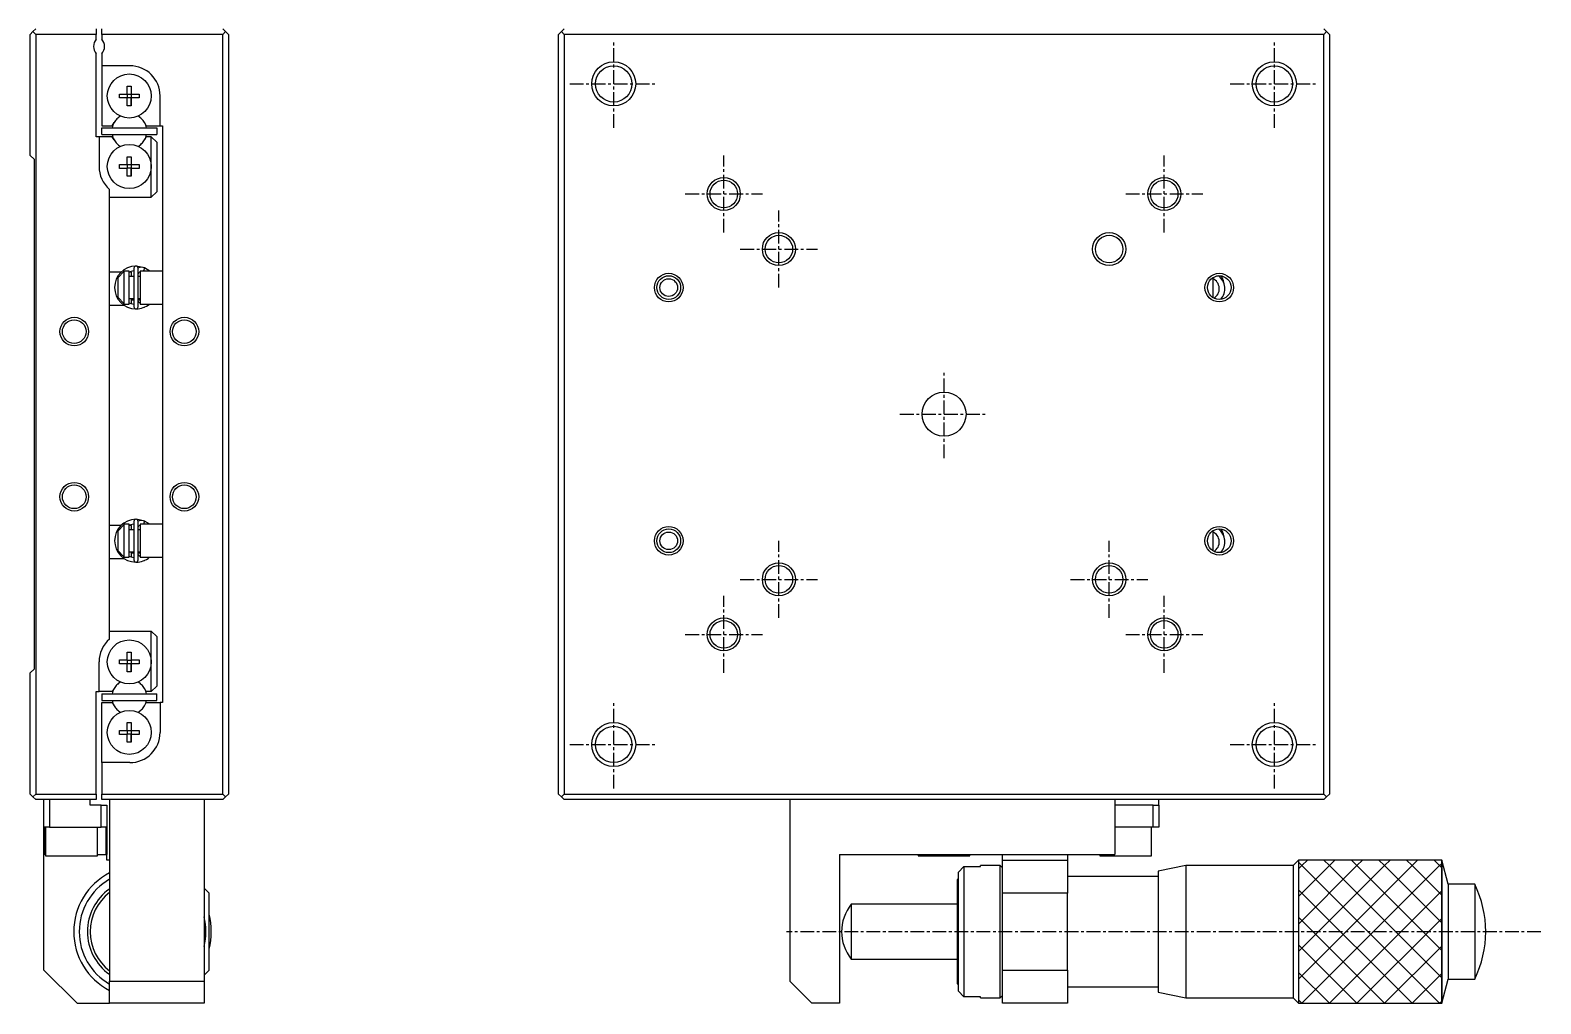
# Model space of a CAD drawing. Extents: x 10 to 366, y 10 to 236.
# Drawn here: x 76 to 213.2, y 92.5 to 180.9 of the extents above; entities that cross this region are included whole.
import ezdxf

# ---------------------------------------------------------------- set-up
doc = ezdxf.new("R2010")
doc.units = 0
doc.linetypes.add('CENTER', pattern=[2, 1.25, -0.25, 0.25, -0.25])
doc.layers.get('0').update_dxf_attribs({"linetype": 'CONTINUOUS'})
doc.layers.add('CENTER', color=1, linetype='CENTER')

msp = doc.modelspace()

# ---------------------------------------------------------------- linework, layer by layer
at = {"color": 7, "linetype": 'CONTINUOUS'}
for p, q in [((76.25, 180.75), (76, 180.5)), ((76, 169.5), (76, 180.5)), ((76.25, 180.75), (76.5, 181)), ((76.5, 180.5), (76.25, 180.75)), ((76.5, 180.5), (76.5, 111.5)), ((82, 180.5), (76.5, 180.5)), ((82, 181), (82, 180.5)), ((82, 180.061438), (82, 180.5)), ((82.5, 180.5), (82.5, 181)), ((82.5, 180.5), (82.5, 180.061438)), ((93.5, 180.5), (82.5, 180.5)), ((93.5, 181), (93.75, 180.75)), ((93.75, 180.75), (93.5, 180.5)), ((93.5, 111.5), (93.5, 180.5)), ((94, 180.5), (93.75, 180.75)), ((94, 180.5), (94, 111.5)), ((124.244926, 180.75), (123.994926, 180.5)), ((123.994926, 111.5), (123.994926, 180.5)), ((124.494926, 181), (124.244926, 180.75)), ((124.494926, 180.5), (124.244926, 180.75)), ((193.494926, 180.5), (124.494926, 180.5)), ((124.494926, 180.5), (124.494926, 111.5)), ((193.744926, 180.75), (193.494926, 181)), ((193.744926, 180.75), (193.494926, 180.5)), ((193.494926, 111.5), (193.494926, 180.5)), ((193.994926, 180.5), (193.744926, 180.75)), ((193.994926, 180.5), (193.994926, 111.5)), ((82, 171.2), (82, 178.738562)), ((82.5, 178.738562), (82.5, 177.65)), ((85.05, 177.65), (82.5, 177.65)), ((82.5, 177.65), (82.5, 172.2)), ((84.82, 175.786361), (85.18, 175.786361)), ((84.82, 175.08), (84.82, 175.786361)), ((85.18, 175.786361), (85.18, 175.08)), ((85.18, 175.786361), (85.18, 175.08)), ((84.113639, 175.08), (84.82, 175.08)), ((84.113639, 174.72), (84.113639, 175.08)), ((84.82, 174.72), (84.113639, 174.72)), ((84.830372, 175.069628), (84.82, 175.08)), ((84.830372, 174.730372), (84.82, 174.72)), ((84.82, 174.013639), (84.82, 174.72)), ((84.830372, 174.730372), (84.830372, 175.069628)), ((84.830372, 175.069628), (85.169628, 175.069628)), ((85.169628, 174.730372), (84.830372, 174.730372)), ((85.169628, 175.069628), (85.18, 175.08)), ((85.169628, 175.069628), (85.169628, 174.730372)), ((85.169628, 174.730372), (85.18, 174.72)), ((85.18, 175.08), (85.886361, 175.08)), ((85.18, 174.72), (85.18, 174.013639)), ((85.886361, 174.72), (85.18, 174.72)), ((85.18, 174.013639), (85.18, 174.72)), ((85.886361, 175.08), (85.886361, 174.72)), ((87.8, 172.2), (87.8, 174.9)), ((85.18, 174.013639), (84.82, 174.013639)), ((82.5, 172.2), (83.455588, 172.2)), ((82.5, 172), (87.5, 172)), ((82.5, 171.4), (82.5, 172)), ((83.455588, 172.2), (83.625185, 172.49375)), ((86.374815, 172.49375), (86.544412, 172.2)), ((86.544412, 172.2), (87.8, 172.2)), ((87.5, 172), (87.5, 171.4)), ((87.8, 172.2), (88, 172.2)), ((88, 172.2), (88, 119.8)), ((82.25, 171.2), (82, 171.2)), ((82.25, 171.2), (82.25, 168.5)), ((83.455588, 171.2), (82.25, 171.2)), ((82.5, 171.4), (87.5, 171.4)), ((83.625185, 170.90625), (83.455588, 171.2)), ((86.544412, 171.2), (86.374815, 170.90625)), ((87, 171.2), (86.544412, 171.2)), ((87, 168.5), (87, 171.2)), ((87, 171.2), (87.5, 170.7)), ((87.5, 170.7), (87.5, 166.2)), ((76, 169.5), (76.35, 169.15)), ((76.35, 169.15), (76.35, 122.85)), ((84.82, 169.386361), (85.18, 169.386361)), ((84.82, 168.68), (84.82, 169.386361)), ((85.18, 169.386361), (85.18, 168.68)), ((85.18, 169.386361), (85.18, 168.68)), ((84.113639, 168.68), (84.82, 168.68)), ((84.113639, 168.32), (84.113639, 168.68)), ((84.82, 168.32), (84.113639, 168.32)), ((84.830372, 168.669628), (84.82, 168.68)), ((84.830372, 168.330372), (84.82, 168.32)), ((84.82, 167.613639), (84.82, 168.32)), ((85.18, 167.613639), (84.82, 167.613639)), ((84.830372, 168.330372), (84.830372, 168.669628)), ((84.830372, 168.669628), (85.169628, 168.669628)), ((85.169628, 168.330372), (84.830372, 168.330372)), ((85.169628, 168.669628), (85.18, 168.68)), ((85.169628, 168.669628), (85.169628, 168.330372)), ((85.169628, 168.330372), (85.18, 168.32)), ((85.18, 168.68), (85.886361, 168.68)), ((85.18, 168.32), (85.18, 167.613639)), ((85.886361, 168.32), (85.18, 168.32)), ((85.18, 167.613639), (85.18, 168.32)), ((85.886361, 168.68), (85.886361, 168.32)), ((87, 165.7), (87, 168.5)), ((83.2, 158.475), (83.2, 166.420938)), ((87.5, 166.2), (87, 165.7)), ((83.2, 165.7), (87, 165.7)), ((85.411506, 159.259909), (85.411506, 155.759909)), ((86.381153, 159.292986), (85.633654, 159.453626)), ((85.801506, 155.759909), (85.801506, 159.259909)), ((86.380579, 159.293246), (86.276299, 158.999988)), ((86.854437, 159.000223), (86.371474, 159.297171)), ((86.40077, 159.284342), (86.381153, 159.292986)), ((84.248683, 158.9), (83.2, 158.9)), ((83.2, 156.325), (83.2, 158.475)), ((84, 158.416515), (84.5, 158.945683)), ((84, 156.583485), (84, 158.416515)), ((84.5, 159), (84.5, 158.945683)), ((85, 159), (84.5, 159)), ((84.5, 158.945683), (84.5, 156.054317)), ((84.99981, 158.942321), (85.411485, 159.053536)), ((85, 156), (85, 159)), ((85.2, 158.9), (85, 158.9)), ((85.411506, 158.5), (85, 158.5)), ((85.2, 158.5), (85.2, 158.9)), ((86, 158.5), (85.801506, 158.5)), ((86, 159), (86, 156)), ((88, 159), (86, 159)), ((183.394926, 158.316515), (183.394926, 158.392448)), ((183.394926, 158.391978), (183.394926, 156.608022)), ((183.394926, 158.316515), (183.394926, 156.608022)), ((84.5, 156.054317), (84, 156.583485)), ((85, 156.5), (85.411506, 156.5)), ((85.2, 156.008123), (85.2, 156.5)), ((85.801506, 156.5), (86, 156.5)), ((83.2, 135.475), (83.2, 156.325)), ((83.2, 155.9), (84.517927, 155.9)), ((84.5, 156.054317), (84.5, 156)), ((84.5, 156), (85, 156)), ((85.411452, 155.966596), (84.999851, 156.077142)), ((85.2, 156.4), (85.411506, 156.4)), ((85.801506, 156.4), (86, 156.4)), ((86, 156), (88, 156)), ((86.313649, 155.699978), (86.314961, 155.700405)), ((86.314961, 155.700405), (86.316138, 155.70079)), ((86.316138, 155.70079), (86.317401, 155.701207)), ((86.317401, 155.701207), (86.319494, 155.701903)), ((86.319494, 155.701903), (86.322134, 155.702791)), ((86.322134, 155.702791), (86.323183, 155.703148)), ((86.323183, 155.703148), (86.3251, 155.703804)), ((86.3251, 155.703804), (86.326293, 155.704216)), ((86.326293, 155.704216), (86.330602, 155.705723)), ((86.330602, 155.705723), (86.332031, 155.70623)), ((86.332031, 155.70623), (86.334843, 155.707238)), ((86.334843, 155.707238), (86.371894, 155.721835)), ((86.36822, 155.722074), (86.370628, 155.721567)), ((86.370628, 155.721567), (86.370322, 155.722295)), ((86.371894, 155.721835), (86.370628, 155.721567)), ((86.371662, 155.722726), (86.389585, 155.730508)), ((84.248683, 135.9), (83.2, 135.9)), ((84, 135.416515), (84.5, 135.945683)), ((84.5, 136), (84.5, 135.945683)), ((85, 136), (84.5, 136)), ((84.5, 135.945683), (84.5, 133.054317)), ((84.99981, 135.942321), (85.411485, 136.053536)), ((85, 133), (85, 136)), ((85.2, 135.9), (85, 135.9)), ((85.2, 135.5), (85.2, 135.9)), ((85.411506, 136.259909), (85.411506, 132.759909)), ((86.40077, 136.284342), (85.633654, 136.453626)), ((85.801506, 132.759909), (85.801506, 136.259909)), ((86, 136), (86, 133)), ((88, 136), (86, 136)), ((86.380579, 136.293246), (86.276299, 135.999988)), ((86.854437, 136.000223), (86.371474, 136.297171)), ((83.2, 133.325), (83.2, 135.475)), ((84, 133.583485), (84, 135.416515)), ((85.411506, 135.5), (85, 135.5)), ((86, 135.5), (85.801506, 135.5)), ((183.394926, 135.316515), (183.394926, 135.392448)), ((183.394926, 135.391978), (183.394926, 133.608022)), ((183.394926, 135.316515), (183.394926, 133.608022)), ((83.2, 125.579062), (83.2, 133.325)), ((84.5, 133.054317), (84, 133.583485)), ((85, 133.5), (85.411506, 133.5)), ((85.2, 133.008123), (85.2, 133.5)), ((85.2, 133.4), (85.411506, 133.4)), ((85.801506, 133.5), (86, 133.5)), ((85.801506, 133.4), (86, 133.4)), ((83.2, 132.9), (84.517927, 132.9)), ((84.5, 133.054317), (84.5, 133)), ((84.5, 133), (85, 133)), ((85.411452, 132.966596), (84.999851, 133.077142)), ((86, 133), (88, 133)), ((86.313649, 132.699978), (86.314961, 132.700405)), ((86.314961, 132.700405), (86.316138, 132.70079)), ((86.316138, 132.70079), (86.317401, 132.701207)), ((86.317401, 132.701207), (86.319494, 132.701903)), ((86.319494, 132.701903), (86.322134, 132.702791)), ((86.322134, 132.702791), (86.323183, 132.703148)), ((86.323183, 132.703148), (86.3251, 132.703804)), ((86.3251, 132.703804), (86.326293, 132.704216)), ((86.326293, 132.704216), (86.330602, 132.705723)), ((86.330602, 132.705723), (86.332031, 132.70623)), ((86.332031, 132.70623), (86.334843, 132.707238)), ((86.334843, 132.707238), (86.371894, 132.721835)), ((86.36822, 132.722074), (86.370628, 132.721567)), ((86.370628, 132.721567), (86.370322, 132.722295)), ((86.371894, 132.721835), (86.370628, 132.721567)), ((86.371662, 132.722726), (86.389585, 132.730508)), ((83.2, 126.3), (87, 126.3)), ((87, 123.5), (87, 126.3)), ((87, 126.3), (87.5, 125.8)), ((87.5, 125.8), (87.5, 121.3)), ((82.25, 120.8), (82.25, 123.5)), ((84.113639, 123.68), (84.82, 123.68)), ((84.113639, 123.32), (84.113639, 123.68)), ((84.82, 124.386361), (85.18, 124.386361)), ((84.82, 123.68), (84.82, 124.386361)), ((84.830372, 123.669628), (84.82, 123.68)), ((84.830372, 123.330372), (84.830372, 123.669628)), ((84.830372, 123.669628), (85.169628, 123.669628)), ((85.169628, 123.669628), (85.18, 123.68)), ((85.169628, 123.669628), (85.169628, 123.330372)), ((85.18, 124.386361), (85.18, 123.68)), ((85.18, 124.386361), (85.18, 123.68)), ((85.18, 123.68), (85.886361, 123.68)), ((85.886361, 123.68), (85.886361, 123.32)), ((87, 120.8), (87, 123.5)), ((76.35, 122.85), (76, 122.5)), ((76, 111.5), (76, 122.5)), ((84.82, 123.32), (84.113639, 123.32)), ((84.830372, 123.330372), (84.82, 123.32)), ((84.82, 122.613639), (84.82, 123.32)), ((85.18, 122.613639), (84.82, 122.613639)), ((85.169628, 123.330372), (84.830372, 123.330372)), ((85.169628, 123.330372), (85.18, 123.32)), ((85.18, 123.32), (85.18, 122.613639)), ((85.886361, 123.32), (85.18, 123.32)), ((85.18, 122.613639), (85.18, 123.32)), ((82, 120.8), (82.25, 120.8)), ((82, 111.5), (82, 120.8)), ((83.455588, 120.8), (82.25, 120.8)), ((83.625185, 121.09375), (83.455588, 120.8)), ((86.544412, 120.8), (86.374815, 121.09375)), ((87, 120.8), (86.544412, 120.8)), ((87.5, 121.3), (87, 120.8)), ((82.5, 120.6), (87.5, 120.6)), ((82.5, 120.6), (82.5, 120)), ((82.5, 120), (87.5, 120)), ((82.5, 119.8), (83.455588, 119.8)), ((82.5, 114.35), (82.5, 119.8)), ((83.455588, 119.8), (83.625185, 119.50625)), ((86.374815, 119.50625), (86.544412, 119.8)), ((86.544412, 119.8), (87.8, 119.8)), ((87.5, 120), (87.5, 120.6)), ((87.8, 119.8), (87.8, 117.1)), ((88, 119.8), (87.8, 119.8)), ((84.113639, 117.28), (84.82, 117.28)), ((84.113639, 116.92), (84.113639, 117.28)), ((84.82, 116.92), (84.113639, 116.92)), ((84.82, 117.986361), (85.18, 117.986361)), ((84.82, 117.28), (84.82, 117.986361)), ((84.830372, 117.269628), (84.82, 117.28)), ((84.830372, 116.930372), (84.82, 116.92)), ((84.82, 116.213639), (84.82, 116.92)), ((84.830372, 116.930372), (84.830372, 117.269628)), ((84.830372, 117.269628), (85.169628, 117.269628)), ((85.169628, 116.930372), (84.830372, 116.930372)), ((85.169628, 117.269628), (85.18, 117.28)), ((85.169628, 117.269628), (85.169628, 116.930372)), ((85.169628, 116.930372), (85.18, 116.92)), ((85.18, 117.986361), (85.18, 117.28)), ((85.18, 117.986361), (85.18, 117.28)), ((85.18, 117.28), (85.886361, 117.28)), ((85.18, 116.92), (85.18, 116.213639)), ((85.886361, 116.92), (85.18, 116.92)), ((85.18, 116.213639), (85.18, 116.92)), ((85.886361, 117.28), (85.886361, 116.92)), ((85.18, 116.213639), (84.82, 116.213639)), ((85.05, 114.35), (82.5, 114.35)), ((82.5, 114.35), (82.5, 111.5)), ((76, 111.5), (76.25, 111.25)), ((76.25, 111.25), (76.5, 111.5)), ((76.5, 111), (76.25, 111.25)), ((76.5, 111.5), (82, 111.5)), ((82, 111.5), (82, 111)), ((82.5, 111.5), (93.5, 111.5)), ((82.5, 111), (82.5, 111.5)), ((93.5, 111.5), (93.75, 111.25)), ((93.75, 111.25), (93.5, 111)), ((94, 111.5), (93.75, 111.25)), ((123.994926, 111.5), (124.244926, 111.25)), ((124.494926, 111.5), (124.244926, 111.25)), ((124.244926, 111.25), (124.494926, 111)), ((124.494926, 111.5), (193.494926, 111.5)), ((193.744926, 111.25), (193.494926, 111.5)), ((193.494926, 111), (193.744926, 111.25)), ((193.744926, 111.25), (193.994926, 111.5)), ((82, 111), (76.5, 111)), ((77.25, 108.5), (77.25, 111)), ((77.75, 111), (77.75, 108.5)), ((81.45, 110.5), (81.45, 111)), ((82.45, 110.5), (81.45, 110.5)), ((82.45, 108.5), (82.45, 110.5)), ((82.45, 110.5), (82.95, 110.5)), ((93.5, 111), (82.5, 111)), ((82.95, 110.5), (82.95, 108.5)), ((83.2, 111), (83.2, 94.5)), ((91.8, 111), (91.8, 94.5)), ((193.494926, 111), (124.494926, 111)), ((144.994926, 111), (144.994926, 94.5)), ((174.494926, 111), (174.494926, 106)), ((177.994926, 110.5), (174.494926, 110.5)), ((177.994926, 108.5), (177.994926, 110.5)), ((177.994926, 110.5), (178.494928, 110.5)), ((178.494928, 110.5), (178.494926, 108.5)), ((178.494928, 110.5), (178.494928, 111)), ((77.75, 108.5), (77.25, 108.5)), ((77.25, 106), (77.25, 108.5)), ((77.319179, 108.5), (77.319179, 106)), ((77.4, 108.5), (77.4, 105.9)), ((77.75, 108.5), (82.45, 108.5)), ((82.1, 105.9), (82.1, 108.5)), ((82.95, 108.5), (82.45, 108.5)), ((82.909736, 106), (82.909736, 108.5)), ((82.95, 108.5), (82.95, 106)), ((177.994926, 108.5), (174.494926, 108.5)), ((177.844926, 105.9), (177.844926, 108.5)), ((178.494926, 108.5), (177.994926, 108.5)), ((77.319179, 106), (77.25, 106)), ((77.25, 95.5), (77.25, 106)), ((77.319179, 106), (77.4, 106)), ((77.4, 105.9), (82.1, 105.9)), ((82.1, 106), (82.909736, 106)), ((82.95, 106), (82.909736, 106)), ((82.95, 105.5), (82.95, 106)), ((149.494926, 106), (174.494926, 106)), ((149.494926, 106), (149.494926, 92.5)), ((156.644926, 106), (156.644926, 105.9)), ((156.644926, 105.9), (158.994926, 105.9)), ((158.994926, 105.9), (161.344926, 105.9)), ((161.344926, 105.9), (161.344926, 106)), ((164.294926, 105.5), (164.294926, 106)), ((170.194926, 106), (170.194926, 105.5)), ((173.144926, 106), (173.144926, 105.9)), ((173.144926, 105.9), (175.494926, 105.9)), ((175.494926, 105.9), (177.844926, 105.9)), ((83.2, 105.5), (82.95, 105.5)), ((160.294926, 104.408327), (160.794926, 104.91608)), ((160.294926, 93.591673), (160.294926, 104.408327)), ((160.294926, 103.643559), (160.294926, 104.408327)), ((160.794926, 104.91608), (160.794926, 93.08392)), ((160.794926, 104.91608), (162.294926, 104.91608)), ((162.294926, 104.91608), (162.294926, 105)), ((162.294926, 104.91608), (162.294926, 105)), ((164.094926, 105), (162.294926, 105)), ((164.094926, 93), (164.094926, 105)), ((164.294926, 104.8), (164.094926, 105)), ((164.294926, 102.5), (164.294926, 105.5)), ((164.294926, 105.5), (170.194926, 105.5)), ((170.194926, 105.5), (170.194926, 102.5)), ((180.944925, 104.999996), (178.444926, 104.499997)), ((178.444926, 104.499997), (178.444926, 93.500003)), ((180.944925, 104.999996), (180.944925, 93.000004)), ((190.69493, 104.999996), (180.944925, 104.999996)), ((191.194932, 105.499999), (190.69493, 104.999996)), ((190.69493, 104.999996), (190.69493, 93.000004)), ((204.784421, 103.3), (204.194933, 105.499999)), ((92.25, 102.5), (91.8, 102.95)), ((160.194926, 103.75), (160.194926, 94.25)), ((160.294926, 103.75), (160.194926, 103.75)), ((178.444926, 104), (170.194926, 104)), ((204.784421, 103.3), (204.784421, 94.7)), ((207.194932, 103.3), (204.784421, 103.3)), ((207.194932, 103.3), (207.194932, 94.7)), ((92.25, 95.5), (92.25, 102.5)), ((170.194926, 102.5), (164.294926, 102.5)), ((164.294926, 95.5), (164.294926, 102.5)), ((170.194926, 95.5), (170.194926, 102.5)), ((150.572435, 101.499996), (150.572435, 96.500004)), ((160.194926, 101.499996), (150.572435, 101.499996)), ((150.572435, 96.500004), (160.194926, 96.500004)), ((77.25, 95.5), (80.25, 92.5)), ((91.8, 95.05), (92.25, 95.5)), ((164.294926, 95.5), (170.194926, 95.5)), ((164.294926, 92.5), (164.294926, 95.5)), ((170.194926, 95.5), (170.194926, 92.5)), ((204.194933, 92.500001), (204.784421, 94.7)), ((204.784421, 94.7), (207.194932, 94.7)), ((83.2, 94.5), (91.8, 94.5)), ((83.2, 92.5), (83.2, 94.5)), ((91.8, 94.5), (91.8, 92.5)), ((144.994926, 94.5), (146.994926, 92.5)), ((160.194926, 94.25), (160.294926, 94.25)), ((160.294926, 93.591673), (160.294926, 94.356441)), ((160.794926, 93.08392), (160.294926, 93.591673)), ((170.194926, 94), (178.444926, 94)), ((178.444926, 93.500003), (180.944925, 93.000004)), ((80.25, 92.5), (83.2, 92.5)), ((91.8, 92.5), (83.2, 92.5)), ((149.494926, 92.5), (146.994926, 92.5)), ((162.294926, 93.08392), (160.794926, 93.08392)), ((162.294926, 93), (162.294926, 93.08392)), ((162.294926, 93), (162.294926, 93.08392)), ((162.294926, 93), (164.094926, 93)), ((164.094926, 93), (164.294926, 93.2)), ((170.194926, 92.5), (164.294926, 92.5)), ((180.944925, 93.000004), (190.69493, 93.000004)), ((190.69493, 93.000004), (191.194932, 92.500001))]:
    msp.add_line(p, q, dxfattribs=at)
at = {"color": 3, "linetype": 'CONTINUOUS'}
for p, q in [((191.194932, 105.499999), (191.194932, 92.500001)), ((204.194933, 105.499999), (191.194932, 105.499999)), ((191.194932, 105.305068), (191.5, 105)), ((191.194932, 104.694932), (191.5, 105)), ((191.194932, 102.194932), (194, 105)), ((191.194932, 99.694932), (196.5, 105)), ((191.194932, 97.194932), (199, 105)), ((191.194932, 94.694932), (201.5, 105)), ((191.5, 105), (191.999999, 105.499999)), ((191.5, 105), (203.999999, 92.500001)), ((191.500001, 92.500001), (204, 105)), ((193.500001, 105.499999), (194, 105)), ((194, 105), (194.499999, 105.499999)), ((194, 105), (204.194933, 94.805067)), ((196.000001, 105.499999), (196.5, 105)), ((196.5, 105), (196.999999, 105.499999)), ((196.5, 105), (204.194933, 97.305067)), ((198.500001, 105.499999), (199, 105)), ((199, 105), (199.499999, 105.499999)), ((199, 105), (204.194933, 99.805067)), ((201.000001, 105.499999), (201.5, 105)), ((201.5, 105), (201.999999, 105.499999)), ((201.5, 105), (204.194933, 102.305067)), ((203.500001, 105.499999), (204, 105)), ((204, 105), (204.194933, 105.194933)), ((204, 105), (204.194933, 104.805067)), ((204.194933, 105.499999), (204.194933, 92.500001)), ((191.194932, 102.805068), (201.499999, 92.500001)), ((194.000001, 92.500001), (204.194933, 102.694933)), ((191.194932, 100.305068), (198.999999, 92.500001)), ((196.500001, 92.500001), (204.194933, 100.194933)), ((191.194932, 97.805068), (196.499999, 92.500001)), ((199.000001, 92.500001), (204.194933, 97.694933)), ((191.194932, 95.305068), (193.999999, 92.500001)), ((201.500001, 92.500001), (204.194933, 95.194933)), ((191.194932, 92.805068), (191.499999, 92.500001)), ((191.194932, 92.500001), (204.194933, 92.500001)), ((204.000001, 92.500001), (204.194933, 92.694933))]:
    msp.add_line(p, q, dxfattribs=at)
at = {"color": 7, "linetype": 'CONTINUOUS', "const_width": 0.1}
for points in [[(86.371894, 159.297982), (86.341717, 159.310057), (86.309286, 159.321239), (86.276346, 159.330784), (86.24298, 159.33867), (86.20927, 159.344877), (86.175298, 159.349392), (86.141147, 159.352203), (86.106901, 159.353304), (86.072643, 159.352693), (86.038459, 159.350371), (86.00443, 159.346344), (85.97064, 159.340621), (85.937171, 159.333217), (85.904107, 159.32415), (85.871527, 159.313441), (85.839511, 159.301115), (85.808138, 159.287204), (85.79999, 159.283279)], [(86.370628, 159.29825), (86.372567, 159.297593), (86.373989, 159.295741), (86.374884, 159.292706), (86.375247, 159.288509), (86.375076, 159.283177), (86.37437, 159.276747), (86.373136, 159.269261), (86.371381, 159.260769), (86.369117, 159.251328), (86.366359, 159.241001), (86.363125, 159.229857), (86.359438, 159.21797), (86.355321, 159.20542), (86.350803, 159.192291), (86.345913, 159.17867), (86.340685, 159.164649), (86.335152, 159.150321), (86.329353, 159.135781), (86.323325, 159.121128), (86.317109, 159.106458), (86.310747, 159.09187), (86.304281, 159.077461), (86.297754, 159.063328), (86.29121, 159.049565), (86.284692, 159.036263), (86.278245, 159.023513), (86.271911, 159.011398), (86.265732, 159)], [(85.801506, 158.658228), (85.80184, 158.672462), (85.802902, 158.687451), (85.804689, 158.702369), (85.807198, 158.717181), (85.810422, 158.731853), (85.814354, 158.746349), (85.818987, 158.760635), (85.824309, 158.774678), (85.830309, 158.788444), (85.836973, 158.801901), (85.844288, 158.815015), (85.852236, 158.827755), (85.860801, 158.84009), (85.869963, 158.851989), (85.879701, 158.863423), (85.889994, 158.874363), (85.900817, 158.884781), (85.912147, 158.894649), (85.923957, 158.903944), (85.936219, 158.912638), (85.948903, 158.92071), (85.96198, 158.928138), (85.975418, 158.9349), (85.989183, 158.940978), (85.999977, 158.945178)], [(85.999981, 156.074638), (85.99723, 156.075663), (85.983257, 156.081354), (85.969591, 156.087745), (85.956267, 156.094817), (85.943318, 156.102551), (85.930777, 156.110924), (85.918673, 156.119914), (85.907036, 156.129497), (85.895894, 156.139647), (85.885274, 156.150336), (85.875199, 156.161538), (85.865693, 156.173223), (85.856778, 156.18536), (85.848473, 156.19792), (85.840798, 156.210871), (85.833769, 156.224181), (85.827401, 156.237816), (85.821708, 156.251744), (85.816703, 156.26593), (85.812396, 156.280341), (85.808795, 156.294943), (85.805909, 156.309699), (85.803744, 156.324577), (85.802303, 156.339539), (85.80159, 156.354552), (85.801506, 156.361589)], [(86.371894, 136.297982), (86.341717, 136.310057), (86.309286, 136.321239), (86.276346, 136.330784), (86.24298, 136.33867), (86.20927, 136.344877), (86.175298, 136.349392), (86.141147, 136.352203), (86.106901, 136.353304), (86.072643, 136.352693), (86.038459, 136.350371), (86.00443, 136.346344), (85.97064, 136.340621), (85.937171, 136.333217), (85.904107, 136.32415), (85.871527, 136.313441), (85.839511, 136.301115), (85.808138, 136.287204), (85.79999, 136.283279)], [(85.801506, 135.658228), (85.80184, 135.672462), (85.802902, 135.687451), (85.804689, 135.702369), (85.807198, 135.717181), (85.810422, 135.731853), (85.814354, 135.746349), (85.818987, 135.760635), (85.824309, 135.774678), (85.830309, 135.788444), (85.836973, 135.801901), (85.844288, 135.815015), (85.852236, 135.827755), (85.860801, 135.84009), (85.869963, 135.851989), (85.879701, 135.863423), (85.889994, 135.874363), (85.900817, 135.884781), (85.912147, 135.894649), (85.923957, 135.903944), (85.936219, 135.912638), (85.948903, 135.92071), (85.96198, 135.928138), (85.975418, 135.9349), (85.989183, 135.940978), (85.999977, 135.945178)], [(86.370628, 136.29825), (86.372567, 136.297593), (86.373989, 136.295741), (86.374884, 136.292706), (86.375247, 136.288509), (86.375076, 136.283177), (86.37437, 136.276747), (86.373136, 136.269261), (86.371381, 136.260769), (86.369117, 136.251328), (86.366359, 136.241001), (86.363125, 136.229857), (86.359438, 136.21797), (86.355321, 136.20542), (86.350803, 136.192291), (86.345913, 136.17867), (86.340685, 136.164649), (86.335152, 136.150321), (86.329353, 136.135781), (86.323325, 136.121128), (86.317109, 136.106458), (86.310747, 136.09187), (86.304281, 136.077461), (86.297754, 136.063328), (86.29121, 136.049565), (86.284692, 136.036263), (86.278245, 136.023513), (86.271911, 136.011398), (86.265732, 136)], [(85.999981, 133.074638), (85.99723, 133.075663), (85.983257, 133.081354), (85.969591, 133.087745), (85.956267, 133.094817), (85.943318, 133.102551), (85.930777, 133.110924), (85.918673, 133.119914), (85.907036, 133.129497), (85.895894, 133.139647), (85.885274, 133.150336), (85.875199, 133.161538), (85.865693, 133.173223), (85.856778, 133.18536), (85.848473, 133.19792), (85.840798, 133.210871), (85.833769, 133.224181), (85.827401, 133.237816), (85.821708, 133.251744), (85.816703, 133.26593), (85.812396, 133.280341), (85.808795, 133.294943), (85.805909, 133.309699), (85.803744, 133.324577), (85.802303, 133.339539), (85.80159, 133.354552), (85.801506, 133.361589)]]:
    msp.add_lwpolyline(points, dxfattribs=at)
msp.add_lwpolyline([(191.194932, 105.499999), (204.194933, 105.499999), (204.194933, 92.500001), (191.194932, 92.500001)], close=True, dxfattribs=at)
at = {"color": 3, "linetype": 'CONTINUOUS'}
for centre, radius in [((128.994926, 176), 2), ((188.994926, 176), 2), ((138.994926, 166), 1.5), ((178.994926, 166), 1.5), ((143.994926, 161), 1.5), ((173.994926, 161), 1.5), ((133.994926, 157.5), 1.3), ((183.994926, 157.5), 1.3), ((80, 153.5), 1.3), ((90, 153.5), 1.3), ((80, 138.5), 1.3), ((90, 138.5), 1.3), ((133.994926, 134.5), 1.3), ((183.994926, 134.5), 1.3), ((143.994926, 131), 1.5), ((173.994926, 131), 1.5), ((138.994926, 126), 1.5), ((178.994926, 126), 1.5), ((128.994926, 116), 2), ((188.994926, 116), 2)]:
    msp.add_circle(centre, radius, dxfattribs=at)
at = {"color": 7, "linetype": 'CONTINUOUS'}
for centre, radius in [((128.994926, 176), 1.65), ((188.994926, 176), 1.65), ((85, 174.9), 2), ((85, 168.5), 2), ((138.994926, 166), 1.25), ((178.994926, 166), 1.25), ((143.994926, 161), 1.25), ((173.994926, 161), 1.25), ((133.994926, 157.5), 1.075), ((133.994926, 157.5), 0.8), ((183.994926, 157.5), 1.075), ((80, 153.5), 1.075), ((90, 153.5), 1.075), ((158.994926, 146), 2), ((80, 138.5), 1.075), ((90, 138.5), 1.075), ((133.994926, 134.5), 1.075), ((133.994926, 134.5), 0.8), ((183.994926, 134.5), 1.075), ((143.994926, 131), 1.25), ((173.994926, 131), 1.25), ((138.994926, 126), 1.25), ((178.994926, 126), 1.25), ((85, 123.5), 2), ((85, 117.1), 2), ((128.994926, 116), 1.65), ((188.994926, 116), 1.65)]:
    msp.add_circle(centre, radius, dxfattribs=at)
for centre, radius, start, end in [((82.75, 179.4), 1, 138.590378, 221.409622), ((81.75, 179.4), 1, 318.590378, 41.409622), ((85.05, 174.9), 2.75, 0, 90), ((85.115, 171.58519), 1.75, 121.886504, 135.004406), ((85, 171.699999), 1.5875, 120.433182, 134.999974), ((85, 171.699999), 1.5875, 45.000026, 59.566818), ((84.885, 171.58519), 1.75, 44.995594, 58.113496), ((85, 171.699999), 1.5875, 149.999969, 169.10691), ((85, 171.7), 1.5875, 135, 150), ((85, 171.7), 1.5875, 30, 45), ((85, 171.699999), 1.5875, 10.89309, 30.000031), ((85, 171.699999), 1.5875, 190.893016, 210), ((85, 171.7), 1.5875, 210, 225), ((85, 171.699999), 1.5875, 224.999974, 239.566737), ((85.115, 171.81481), 1.75, 224.995594, 238.113496), ((85, 171.699999), 1.5875, 300.433263, 315.000026), ((84.885, 171.81481), 1.75, 301.886504, 315.004406), ((85, 171.7), 1.5875, 315, 330), ((85, 171.699999), 1.5875, 330.000031, 349.106984), ((85, 168.5), 2.75, 180, 229.114807), ((85.606459, 157.509953), 1.943923, 90.656704, 269.267799), ((85.606506, 159.259909), 0.195, 0, 180), ((182.994926, 157.4), 1, 300.865526, 66.421822), ((182.994926, 157.4), 1.5, 319.975526, 51.44566), ((182.537029, 157.509909), 1.945, 3.178268, 32.674217), ((182.537029, 157.509909), 1.945, 326.546979, 329.827114), ((85.606506, 155.759909), 0.195, 180, 0), ((85.604747, 157.515235), 1.949289, 270.760743, 308.971778), ((85.606459, 134.509953), 1.943923, 90.656704, 269.267799), ((85.606506, 136.259909), 0.195, 0, 180), ((182.994926, 134.4), 1, 300.865526, 66.421822), ((182.994926, 134.4), 1.5, 319.975526, 51.44566), ((182.537029, 134.509909), 1.945, 3.178268, 32.674217), ((182.537029, 134.509909), 1.945, 326.546979, 329.827114), ((85.606506, 132.759909), 0.195, 180, 0), ((85.604747, 134.515235), 1.949289, 270.760743, 308.971778), ((85, 123.5), 2.75, 130.885193, 180), ((85, 120.300001), 1.5875, 150.000031, 169.106984), ((85, 120.3), 1.5875, 135, 150), ((85, 120.300001), 1.5875, 120.433263, 135.000026), ((85.115, 120.18519), 1.75, 121.886504, 135.004406), ((85, 120.300001), 1.5875, 44.999974, 59.566737), ((84.885, 120.18519), 1.75, 44.995594, 58.113496), ((85, 120.3), 1.5875, 30, 45), ((85, 120.300001), 1.5875, 10.893016, 30), ((85, 120.300001), 1.5875, 190.89309, 210.000031), ((85, 120.3), 1.5875, 210, 224.905108), ((85, 120.3), 1.5875, 315, 330), ((85, 120.300001), 1.5875, 329.999969, 349.10691), ((85.115, 120.41481), 1.75, 224.909513, 238.113496), ((85, 120.300001), 1.5875, 224.905133, 239.566818), ((85, 120.300001), 1.5875, 300.433182, 314.999974), ((84.885, 120.41481), 1.75, 301.886504, 315.004406), ((85.05, 117.1), 2.75, 270, 0), ((85.95, 99), 6, 117.279613, 242.720387), ((85.95, 99), 5.5, 120, 240), ((198.449932, 98.999998), 9.745001, 333.816215, 26.183798), ((85.95, 99), 4.75, 125.37654, 234.62346), ((85.95, 99), 6, 347.161432, 12.838568), ((85.95, 99), 6.499999, 345.750002, 14.249998), ((153.694931, 98.999997), 3.999997, 141.317795, 218.682173)]:
    msp.add_arc(centre, radius, start, end, dxfattribs=at)
at = {"color": 3, "linetype": 'CONTINUOUS'}
msp.add_arc((85.95, 99), 4.5, 127.669887, 232.330113, dxfattribs=at)
at = {"layer": 'CENTER', "color": 1, "linetype": 'CENTER'}
for p, q in [((128.994926, 172), (128.994926, 180)), ((188.994926, 172), (188.994926, 180)), ((124.994926, 176), (132.994926, 176)), ((184.994926, 176), (192.994926, 176)), ((138.994926, 162.5), (138.994926, 169.5)), ((178.994926, 162.5), (178.994926, 169.5)), ((135.494926, 166), (142.494926, 166)), ((175.494926, 166), (182.494926, 166)), ((143.994926, 157.5), (143.994926, 164.5)), ((140.494926, 161), (147.494926, 161)), ((158.994926, 142), (158.994926, 150)), ((154.994926, 146), (162.994926, 146)), ((143.994926, 127.5), (143.994926, 134.5)), ((173.994926, 127.5), (173.994926, 134.5)), ((140.494926, 131), (147.494926, 131)), ((170.494926, 131), (177.494926, 131)), ((138.994926, 122.5), (138.994926, 129.5)), ((178.994926, 122.5), (178.994926, 129.5)), ((135.494926, 126), (142.494926, 126)), ((175.494926, 126), (182.494926, 126)), ((128.994926, 112), (128.994926, 120)), ((188.994926, 112), (188.994926, 120)), ((124.994926, 116), (132.994926, 116)), ((184.994926, 116), (192.994926, 116)), ((213.194933, 99), (144.694934, 99))]:
    msp.add_line(p, q, dxfattribs=at)

doc.saveas('drawing.dxf')
